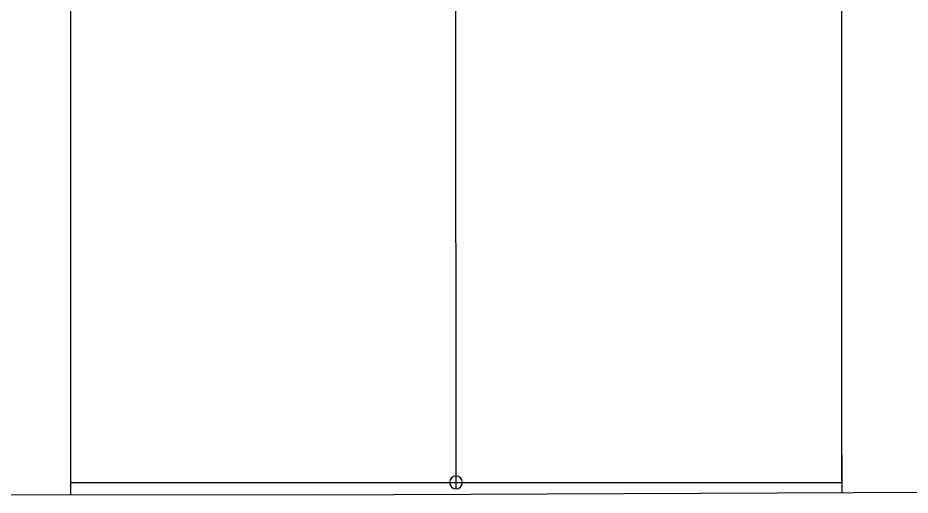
# Model space of a CAD drawing. Header units: millimetres. Extents: x -168200 to 672800, y -7409 to 118800.
# Drawn here: x 72628 to 77255, y 38699 to 41175 of the extents above; entities that cross this region are included whole.
import ezdxf

# ---------------------------------------------------------------- set-up
doc = ezdxf.new("R2010")
doc.units = ezdxf.units.MM
doc.header["$LTSCALE"] = 200
doc.layers.add('1 BA', color=9, linetype='Continuous')

msp = doc.modelspace()

# ---------------------------------------------------------------- linework, layer by layer
at = {"layer": '1 BA'}
for p, q in [((72900, 42465), (72900, 38765)), ((74900, 38731.7), (74897.9, 42465)), ((76900, 38765), (76900, 42465)), ((72900, 38899.9), (72900, 38699.9)), ((76900, 38910.7), (76900, 38710.7)), ((72900, 38765), (76900, 38765)), ((74179.4, 38699), (65516.7, 38705.3)), ((77372.4, 38712.8), (74179.4, 38699))]:
    msp.add_line(p, q, dxfattribs=at)
for start, end in [(0, 180), (180, 0)]:
    msp.add_arc((74900, 38765), 33.3, start, end, dxfattribs=at)

doc.saveas('drawing.dxf')
